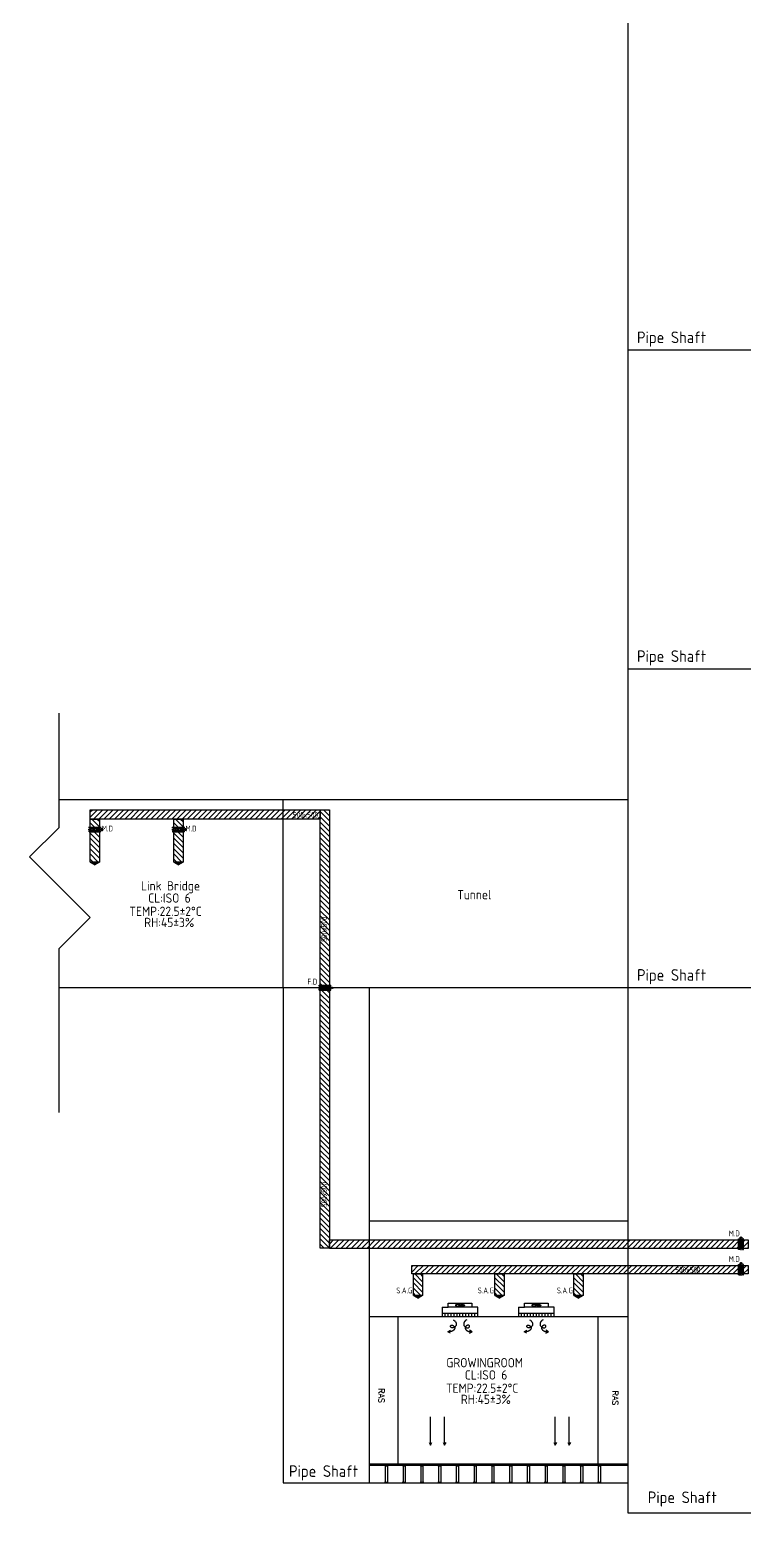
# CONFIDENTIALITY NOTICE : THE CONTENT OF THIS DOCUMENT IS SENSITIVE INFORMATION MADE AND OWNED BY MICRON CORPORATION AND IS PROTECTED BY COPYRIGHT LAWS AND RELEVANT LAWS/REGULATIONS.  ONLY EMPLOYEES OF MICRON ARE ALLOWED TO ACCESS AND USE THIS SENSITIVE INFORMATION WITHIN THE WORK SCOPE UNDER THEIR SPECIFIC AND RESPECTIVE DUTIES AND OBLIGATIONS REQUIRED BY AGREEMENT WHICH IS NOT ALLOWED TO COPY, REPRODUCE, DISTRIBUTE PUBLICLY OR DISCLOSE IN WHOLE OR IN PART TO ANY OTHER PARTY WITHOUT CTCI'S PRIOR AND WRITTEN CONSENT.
# Model space of a CAD drawing. Header units: millimetres. Extents: x 108 to 3316, y 96 to 2090.
# Drawn here: x 108 to 416, y 107 to 746 of the extents above; entities that cross this region are included whole.
import ezdxf
from ezdxf.enums import TextEntityAlignment as Align

# ---------------------------------------------------------------- set-up
doc = ezdxf.new("R2010")
doc.units = ezdxf.units.MM
doc.linetypes.add('CENTER', pattern=[2, 1.25, -0.25, 0.25, -0.25])
for name, color, linetype in [('A-DETL-01', 1, 'Continuous'), ('M-CEQPM-MAU', 22, 'Continuous'), ('M-CMDUCT-LINE', 15, 'Continuous'), ('M-EQPM-TXT', 4, 'Continuous'), ('M-FM-LINE3', 3, 'Continuous'), ('M-HVAC-CMDUCT', 150, 'Continuous'), ('U-EX-TXT', 4, 'Continuous')]:
    doc.layers.add(name, color=color, linetype=linetype)
doc.styles.add('AA-TXT', font='isocp.shx', dxfattribs={"bigfont": 'chineset.shx'})
doc.styles.add('STDTEXT', font='simplex.shx', dxfattribs={"bigfont": 'china.shx'})

msp = doc.modelspace()

# ---------------------------------------------------------------- hatches: boundary and pattern name
at = {"layer": 'M-CMDUCT-LINE'}
h = msp.add_hatch(dxfattribs=at)
h.set_pattern_fill('ANSI31', color=256, scale=0.5, angle=-180, style=0)
h.set_pattern_definition([(225, (-613.022, 582.656), (1.122532, -1.122532), [])])
h.paths.add_polyline_path([(233.13, 406.2), (134.03, 406.2), (134.03, 410.2), (233.13, 410.2)])
h = msp.add_hatch(dxfattribs=at)
h.set_pattern_fill('ANSI31', color=256, scale=0.5, angle=-90, style=0)
h.set_pattern_definition([(315, (60.6814, -617.0548), (1.122532, 1.122532), [])])
h.paths.add_polyline_path([(237.13, 410.2), (237.13, 221.26), (233.13, 221.26), (233.13, 410.2)])
h = msp.add_hatch(dxfattribs=at)
h.set_pattern_fill('ANSI31', color=256, scale=0.5, angle=-90, style=0)
h.set_pattern_definition([(315, (-38.4232, -439.9522), (1.122532, 1.122532), [])])
h.paths.add_polyline_path([(138.03, 406.2), (138.03, 387.64), (134.03, 387.64), (134.03, 406.2)])
h = msp.add_hatch(dxfattribs=at)
h.set_pattern_fill('ANSI31', color=256, scale=0.5, angle=-90, style=0)
h.set_pattern_definition([(315, (-2.3701, -439.9522), (1.122532, 1.122532), [])])
h.paths.add_polyline_path([(174.08, 406.2), (174.08, 387.64), (170.08, 387.64), (170.08, 406.2)])
h = msp.add_hatch(dxfattribs=at)
h.set_pattern_fill('ANSI31', color=256, scale=0.5, style=0)
h.set_pattern_definition([(45, (1068.7236, 57.8346), (-1.122532, 1.122532), [])])
h.paths.add_polyline_path([(237.13, 224.88), (417.57, 224.88), (417.57, 221.21), (237.13, 221.21)])
h = msp.add_hatch(dxfattribs=at)
h.set_pattern_fill('ANSI31', color=256, scale=0.5, style=0)
h.set_pattern_definition([(45, (1089.4905, 46.8016), (-1.122532, 1.122532), [])])
h.paths.add_polyline_path([(272.62, 213.85), (417.57, 213.85), (417.57, 210.18), (272.62, 210.18)])
h = msp.add_hatch(dxfattribs=at)
h.set_pattern_fill('ANSI31', color=256, scale=0.5, angle=-90, style=0)
h.set_pattern_definition([(315, (100.88, -635.9803), (1.122532, 1.122532), [])])
h.paths.add_polyline_path([(277.33, 210.18), (277.33, 200.93), (273.33, 200.93), (273.33, 210.18)])
h = msp.add_hatch(dxfattribs=at)
h.set_pattern_fill('ANSI31', color=256, scale=0.5, angle=-90, style=0)
h.set_pattern_definition([(315, (135.9904, -635.9803), (1.122532, 1.122532), [])])
h.paths.add_polyline_path([(312.44, 210.18), (312.44, 200.93), (308.44, 200.93), (308.44, 210.18)])
h = msp.add_hatch(dxfattribs=at)
h.set_pattern_fill('ANSI31', color=256, scale=0.5, angle=-90, style=0)
h.set_pattern_definition([(315, (170.0734, -635.9803), (1.122532, 1.122532), [])])
h.paths.add_polyline_path([(346.53, 210.18), (346.53, 200.93), (342.53, 200.93), (342.53, 210.18)])
at = {"layer": 'M-FM-LINE3', "linetype": 'Continuous'}
h = msp.add_hatch(color=256, dxfattribs=at)
edge = h.paths.add_edge_path()
edge.add_arc((238.26, 333.45), 0.333, 0, 360)
at = {"layer": 'M-HVAC-CMDUCT'}
for points in [[(138.03, 387.64), (134.03, 387.64), (136.03, 386.48)], [(174.08, 387.64), (170.08, 387.64), (172.08, 386.48)], [(277.33, 200.93), (273.33, 200.93), (275.33, 199.77)], [(312.44, 200.93), (308.44, 200.93), (310.44, 199.77)], [(346.53, 200.93), (342.53, 200.93), (344.53, 199.77)]]:
    msp.add_hatch(color=256, dxfattribs=at).paths.add_polyline_path(points)

# ---------------------------------------------------------------- linework, layer by layer
at = {"layer": 'A-DETL-01', "color": 252, "linetype": 'Continuous'}
for p, q in [((217.27, 333.45), (217.27, 120.18)), ((254.31, 333.45), (254.31, 120.18))]:
    msp.add_line(p, q, dxfattribs=at)
at = {"layer": 'A-DETL-01', "color": 252}
for points in [[(365.85, 107.06), (365.85, 767.81)], [(120.48, 414.63), (365.85, 414.63)], [(467.04, 107.06), (365.85, 107.06)]]:
    msp.add_lwpolyline(points, dxfattribs=at)
at = {"layer": 'M-CEQPM-MAU', "color": 252, "ltscale": 0.1}
for p, q in [((254.31, 191.84), (365.85, 191.84)), ((285.78, 195.84), (288.33, 195.84)), ((285.78, 195.84), (285.78, 191.84)), ((285.78, 193.34), (301.08, 193.34)), ((285.78, 191.84), (301.08, 191.84)), ((287.06, 191.84), (287.06, 193.34)), ((288.33, 195.84), (288.33, 197.54)), ((288.33, 197.54), (298.53, 197.54)), ((298.53, 195.84), (288.33, 195.84)), ((288.33, 191.84), (288.33, 193.34)), ((289.61, 191.84), (289.61, 193.34)), ((290.88, 191.84), (290.88, 193.34)), ((292.16, 191.84), (292.16, 193.34)), ((293.43, 191.84), (293.43, 193.34)), ((294.71, 191.84), (294.71, 193.34)), ((295.98, 191.84), (295.98, 193.34)), ((297.26, 191.84), (297.26, 193.34)), ((298.53, 197.54), (298.53, 195.84)), ((301.08, 195.84), (298.53, 195.84)), ((298.53, 191.84), (298.53, 193.34)), ((299.81, 191.84), (299.81, 193.34)), ((301.08, 191.84), (301.08, 195.84)), ((318.69, 195.84), (321.24, 195.84)), ((318.69, 195.84), (318.69, 191.84)), ((318.69, 193.34), (333.99, 193.34)), ((318.69, 191.84), (333.99, 191.84)), ((319.97, 191.84), (319.97, 193.34)), ((321.24, 195.84), (321.24, 197.54)), ((321.24, 197.54), (331.44, 197.54)), ((331.44, 195.84), (321.24, 195.84)), ((321.24, 191.84), (321.24, 193.34)), ((322.52, 191.84), (322.52, 193.34)), ((323.79, 191.84), (323.79, 193.34)), ((325.07, 191.84), (325.07, 193.34)), ((326.34, 191.84), (326.34, 193.34)), ((327.62, 191.84), (327.62, 193.34)), ((328.89, 191.84), (328.89, 193.34)), ((330.17, 191.84), (330.17, 193.34)), ((331.44, 197.54), (331.44, 195.84)), ((333.99, 195.84), (331.44, 195.84)), ((331.44, 191.84), (331.44, 193.34)), ((332.72, 191.84), (332.72, 193.34)), ((333.99, 191.84), (333.99, 195.84)), ((254.31, 128.31), (365.85, 128.33)), ((261.7, 128.38), (261.6, 127.74)), ((261.7, 128.38), (261.8, 127.74)), ((269.35, 128.38), (269.25, 127.74)), ((269.35, 128.38), (269.45, 127.74)), ((277, 128.38), (276.9, 127.74)), ((277, 128.38), (277.1, 127.74)), ((284.65, 128.38), (284.55, 127.74)), ((284.65, 128.38), (284.75, 127.74)), ((292.3, 128.38), (292.2, 127.74)), ((292.3, 128.38), (292.4, 127.74)), ((299.95, 128.38), (299.85, 127.74)), ((299.95, 128.38), (300.05, 127.74)), ((307.6, 128.38), (307.5, 127.74)), ((307.6, 128.38), (307.7, 127.74)), ((315.25, 128.38), (315.15, 127.74)), ((315.25, 128.38), (315.35, 127.74)), ((322.9, 128.38), (322.8, 127.74)), ((322.9, 128.38), (323, 127.74)), ((330.55, 128.38), (330.45, 127.74)), ((330.55, 128.38), (330.65, 127.74)), ((338.2, 128.39), (338.1, 127.75)), ((338.2, 128.39), (338.3, 127.75)), ((345.85, 128.39), (345.75, 127.75)), ((345.85, 128.39), (345.95, 127.75)), ((353.5, 128.39), (353.4, 127.75)), ((353.5, 128.39), (353.6, 127.75)), ((365.85, 127.69), (254.31, 127.67)), ((261.22, 127.34), (261.22, 120.4)), ((262.18, 127.34), (261.22, 127.34)), ((262.14, 127.48), (261.26, 127.48)), ((261.26, 127.34), (261.26, 127.48)), ((261.28, 127.81), (261.36, 127.81)), ((261.28, 127.81), (261.28, 127.48)), ((261.36, 127.81), (261.36, 127.74)), ((261.65, 127.74), (261.36, 127.74)), ((261.65, 127.81), (261.63, 127.48)), ((261.75, 127.81), (261.65, 127.81)), ((261.75, 127.81), (261.76, 127.48)), ((262.03, 127.74), (261.75, 127.74)), ((262.03, 127.81), (262.03, 127.74)), ((262.11, 127.81), (262.03, 127.81)), ((262.11, 127.81), (262.11, 127.48)), ((262.14, 127.34), (262.14, 127.48)), ((262.18, 127.34), (262.18, 120.4)), ((268.87, 127.34), (268.87, 120.4)), ((269.83, 127.34), (268.87, 127.34)), ((269.79, 127.48), (268.91, 127.48)), ((268.91, 127.34), (268.91, 127.48)), ((268.93, 127.81), (269.01, 127.81)), ((268.93, 127.81), (268.93, 127.48)), ((269.01, 127.81), (269.01, 127.74)), ((269.3, 127.74), (269.01, 127.74)), ((269.3, 127.81), (269.28, 127.48)), ((269.4, 127.81), (269.3, 127.81)), ((269.4, 127.81), (269.41, 127.48)), ((269.68, 127.74), (269.4, 127.74)), ((269.68, 127.81), (269.68, 127.74)), ((269.76, 127.81), (269.68, 127.81)), ((269.76, 127.81), (269.76, 127.48)), ((269.79, 127.34), (269.79, 127.48)), ((269.83, 127.34), (269.83, 120.4)), ((276.52, 127.34), (276.52, 120.4)), ((277.48, 127.34), (276.52, 127.34)), ((277.44, 127.48), (276.56, 127.48)), ((276.56, 127.34), (276.56, 127.48)), ((276.58, 127.81), (276.66, 127.81)), ((276.58, 127.81), (276.58, 127.48)), ((276.66, 127.81), (276.66, 127.74)), ((276.95, 127.74), (276.66, 127.74)), ((276.95, 127.81), (276.93, 127.48)), ((277.05, 127.81), (276.95, 127.81)), ((277.05, 127.81), (277.06, 127.48)), ((277.33, 127.74), (277.05, 127.74)), ((277.33, 127.81), (277.33, 127.74)), ((277.41, 127.81), (277.33, 127.81)), ((277.41, 127.81), (277.41, 127.48)), ((277.44, 127.34), (277.44, 127.48)), ((277.48, 127.34), (277.48, 120.4)), ((284.17, 127.34), (284.17, 120.4)), ((285.13, 127.34), (284.17, 127.34)), ((285.09, 127.48), (284.21, 127.48)), ((284.21, 127.34), (284.21, 127.48)), ((284.23, 127.81), (284.31, 127.81)), ((284.23, 127.81), (284.23, 127.48)), ((284.31, 127.81), (284.31, 127.74)), ((284.6, 127.74), (284.31, 127.74)), ((284.6, 127.81), (284.58, 127.48)), ((284.7, 127.81), (284.6, 127.81)), ((284.7, 127.81), (284.71, 127.48)), ((284.98, 127.74), (284.7, 127.74)), ((284.98, 127.81), (284.98, 127.74)), ((285.06, 127.81), (284.98, 127.81)), ((285.06, 127.81), (285.06, 127.48)), ((285.09, 127.34), (285.09, 127.48)), ((285.13, 127.34), (285.13, 120.4)), ((291.82, 127.34), (291.82, 120.4)), ((292.78, 127.34), (291.82, 127.34)), ((292.74, 127.48), (291.86, 127.48)), ((291.86, 127.34), (291.86, 127.48)), ((291.88, 127.81), (291.96, 127.81)), ((291.88, 127.81), (291.88, 127.48)), ((291.96, 127.81), (291.96, 127.74)), ((292.25, 127.74), (291.96, 127.74)), ((292.25, 127.81), (292.23, 127.48)), ((292.35, 127.81), (292.25, 127.81)), ((292.35, 127.81), (292.36, 127.48)), ((292.63, 127.74), (292.35, 127.74)), ((292.63, 127.81), (292.63, 127.74)), ((292.71, 127.81), (292.63, 127.81)), ((292.71, 127.81), (292.71, 127.48)), ((292.74, 127.34), (292.74, 127.48)), ((292.78, 127.34), (292.78, 120.4)), ((299.47, 127.34), (299.47, 120.4)), ((300.43, 127.34), (299.47, 127.34)), ((300.39, 127.48), (299.51, 127.48)), ((299.51, 127.34), (299.51, 127.48)), ((299.53, 127.81), (299.61, 127.81)), ((299.53, 127.81), (299.53, 127.48)), ((299.61, 127.81), (299.61, 127.74)), ((299.9, 127.74), (299.61, 127.74)), ((299.9, 127.81), (299.88, 127.48)), ((300, 127.81), (299.9, 127.81)), ((300, 127.81), (300.01, 127.48)), ((300.28, 127.74), (300, 127.74)), ((300.28, 127.81), (300.28, 127.74)), ((300.36, 127.81), (300.28, 127.81)), ((300.36, 127.81), (300.36, 127.48)), ((300.39, 127.34), (300.39, 127.48)), ((300.43, 127.34), (300.43, 120.4)), ((307.12, 127.34), (307.12, 120.4)), ((308.08, 127.34), (307.12, 127.34)), ((308.04, 127.48), (307.16, 127.48)), ((307.16, 127.34), (307.16, 127.48)), ((307.18, 127.81), (307.26, 127.81)), ((307.18, 127.81), (307.18, 127.48)), ((307.26, 127.81), (307.26, 127.74)), ((307.55, 127.74), (307.26, 127.74)), ((307.55, 127.81), (307.53, 127.48)), ((307.65, 127.81), (307.55, 127.81)), ((307.65, 127.81), (307.66, 127.48)), ((307.93, 127.74), (307.65, 127.74)), ((307.93, 127.81), (307.93, 127.74)), ((308.01, 127.81), (307.93, 127.81)), ((308.01, 127.81), (308.01, 127.48)), ((308.04, 127.34), (308.04, 127.48)), ((308.08, 127.34), (308.08, 120.4)), ((314.77, 127.34), (314.77, 120.4)), ((315.73, 127.34), (314.77, 127.34)), ((315.69, 127.48), (314.81, 127.48)), ((314.81, 127.34), (314.81, 127.48)), ((314.83, 127.81), (314.91, 127.81)), ((314.83, 127.81), (314.83, 127.48)), ((314.91, 127.81), (314.91, 127.74)), ((315.2, 127.74), (314.91, 127.74)), ((315.2, 127.81), (315.18, 127.48)), ((315.3, 127.81), (315.2, 127.81)), ((315.3, 127.81), (315.31, 127.48)), ((315.58, 127.74), (315.3, 127.74)), ((315.58, 127.81), (315.58, 127.74)), ((315.66, 127.81), (315.58, 127.81)), ((315.66, 127.81), (315.66, 127.48)), ((315.69, 127.34), (315.69, 127.48)), ((315.73, 127.34), (315.73, 120.4)), ((322.42, 127.34), (322.42, 120.4)), ((323.38, 127.34), (322.42, 127.34)), ((323.34, 127.48), (322.46, 127.48)), ((322.46, 127.34), (322.46, 127.48)), ((322.48, 127.81), (322.56, 127.81)), ((322.48, 127.81), (322.48, 127.48)), ((322.56, 127.81), (322.56, 127.74)), ((322.85, 127.74), (322.56, 127.74)), ((322.85, 127.81), (322.83, 127.48)), ((322.95, 127.81), (322.85, 127.81)), ((322.95, 127.81), (322.96, 127.48)), ((323.23, 127.74), (322.95, 127.74)), ((323.23, 127.81), (323.23, 127.74)), ((323.31, 127.81), (323.23, 127.81)), ((323.31, 127.81), (323.31, 127.48)), ((323.34, 127.34), (323.34, 127.48)), ((323.38, 127.34), (323.38, 120.4)), ((330.07, 127.34), (330.07, 120.4)), ((331.03, 127.34), (330.07, 127.34)), ((330.99, 127.48), (330.11, 127.48)), ((330.11, 127.34), (330.11, 127.48)), ((330.13, 127.81), (330.21, 127.81)), ((330.13, 127.81), (330.13, 127.48)), ((330.21, 127.81), (330.21, 127.74)), ((330.5, 127.74), (330.21, 127.74)), ((330.5, 127.81), (330.48, 127.48)), ((330.6, 127.81), (330.5, 127.81)), ((330.6, 127.81), (330.61, 127.48)), ((330.88, 127.74), (330.6, 127.74)), ((330.88, 127.81), (330.88, 127.74)), ((330.96, 127.81), (330.88, 127.81)), ((330.96, 127.81), (330.96, 127.48)), ((330.99, 127.34), (330.99, 127.48)), ((331.03, 127.34), (331.03, 120.4)), ((337.72, 127.36), (337.72, 120.41)), ((338.68, 127.36), (337.72, 127.36)), ((338.64, 127.49), (337.76, 127.49)), ((337.76, 127.36), (337.76, 127.49)), ((337.78, 127.82), (337.86, 127.82)), ((337.78, 127.82), (337.78, 127.49)), ((337.86, 127.82), (337.86, 127.75)), ((338.15, 127.75), (337.86, 127.75)), ((338.15, 127.82), (338.13, 127.49)), ((338.25, 127.82), (338.15, 127.82)), ((338.25, 127.82), (338.26, 127.49)), ((338.53, 127.75), (338.25, 127.75)), ((338.53, 127.82), (338.53, 127.75)), ((338.61, 127.82), (338.53, 127.82)), ((338.61, 127.82), (338.61, 127.49)), ((338.64, 127.36), (338.64, 127.49)), ((338.68, 127.36), (338.68, 120.41)), ((345.37, 127.36), (345.37, 120.41)), ((346.33, 127.36), (345.37, 127.36)), ((346.29, 127.49), (345.41, 127.49)), ((345.41, 127.36), (345.41, 127.49)), ((345.43, 127.82), (345.51, 127.82)), ((345.43, 127.82), (345.43, 127.49)), ((345.51, 127.82), (345.51, 127.75)), ((345.8, 127.75), (345.51, 127.75)), ((345.8, 127.82), (345.78, 127.49)), ((345.9, 127.82), (345.8, 127.82)), ((345.9, 127.82), (345.91, 127.49)), ((346.18, 127.75), (345.9, 127.75)), ((346.18, 127.82), (346.18, 127.75)), ((346.26, 127.82), (346.18, 127.82)), ((346.26, 127.82), (346.26, 127.49)), ((346.29, 127.36), (346.29, 127.49)), ((346.33, 127.36), (346.33, 120.41)), ((353.02, 127.36), (353.02, 120.41)), ((353.98, 127.36), (353.02, 127.36)), ((353.94, 127.49), (353.06, 127.49)), ((353.06, 127.36), (353.06, 127.49)), ((353.08, 127.82), (353.16, 127.82)), ((353.08, 127.82), (353.08, 127.49)), ((353.16, 127.82), (353.16, 127.75)), ((353.45, 127.75), (353.16, 127.75)), ((353.45, 127.82), (353.43, 127.49)), ((353.55, 127.82), (353.45, 127.82)), ((353.55, 127.82), (353.56, 127.49)), ((353.83, 127.75), (353.55, 127.75)), ((353.83, 127.82), (353.83, 127.75)), ((353.91, 127.82), (353.83, 127.82)), ((353.91, 127.82), (353.91, 127.49)), ((353.94, 127.36), (353.94, 127.49)), ((353.98, 127.36), (353.98, 120.41)), ((254.31, 120.18), (365.85, 120.2)), ((262.5, 120.31), (260.9, 120.31)), ((260.9, 120.31), (260.9, 120.18)), ((262.5, 120.18), (260.9, 120.18)), ((261.22, 120.4), (262.18, 120.4)), ((261.27, 120.4), (261.27, 120.32)), ((262.13, 120.4), (262.13, 120.31)), ((262.5, 120.31), (262.5, 120.18)), ((270.15, 120.31), (268.55, 120.31)), ((268.55, 120.31), (268.55, 120.18)), ((270.15, 120.18), (268.55, 120.18)), ((268.87, 120.4), (269.83, 120.4)), ((268.92, 120.4), (268.92, 120.32)), ((269.78, 120.4), (269.78, 120.31)), ((270.15, 120.31), (270.15, 120.18)), ((277.8, 120.31), (276.2, 120.31)), ((276.2, 120.31), (276.2, 120.18)), ((277.8, 120.18), (276.2, 120.18)), ((276.52, 120.4), (277.48, 120.4)), ((276.57, 120.4), (276.57, 120.32)), ((277.43, 120.4), (277.43, 120.31)), ((277.8, 120.31), (277.8, 120.18)), ((285.45, 120.31), (283.85, 120.31)), ((283.85, 120.31), (283.85, 120.18)), ((285.45, 120.18), (283.85, 120.18)), ((284.17, 120.4), (285.13, 120.4)), ((284.22, 120.4), (284.22, 120.32)), ((285.08, 120.4), (285.08, 120.31)), ((285.45, 120.31), (285.45, 120.18)), ((293.1, 120.31), (291.5, 120.31)), ((291.5, 120.31), (291.5, 120.18)), ((293.1, 120.18), (291.5, 120.18)), ((291.82, 120.4), (292.78, 120.4)), ((291.87, 120.4), (291.87, 120.32)), ((292.73, 120.4), (292.73, 120.31)), ((293.1, 120.31), (293.1, 120.18)), ((300.75, 120.31), (299.15, 120.31)), ((299.15, 120.31), (299.15, 120.18)), ((300.75, 120.18), (299.15, 120.18)), ((299.47, 120.4), (300.43, 120.4)), ((299.52, 120.4), (299.52, 120.32)), ((300.38, 120.4), (300.38, 120.31)), ((300.75, 120.31), (300.75, 120.18)), ((308.4, 120.31), (306.8, 120.31)), ((306.8, 120.31), (306.8, 120.18)), ((308.4, 120.18), (306.8, 120.18)), ((307.12, 120.4), (308.08, 120.4)), ((307.17, 120.4), (307.17, 120.32)), ((308.03, 120.4), (308.03, 120.31)), ((308.4, 120.31), (308.4, 120.18)), ((316.05, 120.31), (314.45, 120.31)), ((314.45, 120.31), (314.45, 120.18)), ((316.05, 120.18), (314.45, 120.18)), ((314.77, 120.4), (315.73, 120.4)), ((314.82, 120.4), (314.82, 120.32)), ((315.68, 120.4), (315.68, 120.31)), ((316.05, 120.31), (316.05, 120.18)), ((323.7, 120.31), (322.1, 120.31)), ((322.1, 120.31), (322.1, 120.18)), ((323.7, 120.18), (322.1, 120.18)), ((322.42, 120.4), (323.38, 120.4)), ((322.47, 120.4), (322.47, 120.32)), ((323.33, 120.4), (323.33, 120.31)), ((323.7, 120.31), (323.7, 120.18)), ((331.35, 120.31), (329.75, 120.31)), ((329.75, 120.31), (329.75, 120.18)), ((331.35, 120.18), (329.75, 120.18)), ((330.07, 120.4), (331.03, 120.4)), ((330.12, 120.4), (330.12, 120.32)), ((330.98, 120.4), (330.98, 120.31)), ((331.35, 120.31), (331.35, 120.18)), ((339, 120.33), (337.4, 120.33)), ((337.4, 120.33), (337.4, 120.2)), ((339, 120.2), (337.4, 120.2)), ((337.72, 120.41), (338.68, 120.41)), ((337.77, 120.41), (337.77, 120.33)), ((338.63, 120.41), (338.63, 120.33)), ((339, 120.33), (339, 120.2)), ((346.65, 120.33), (345.05, 120.33)), ((345.05, 120.33), (345.05, 120.2)), ((346.65, 120.2), (345.05, 120.2)), ((345.37, 120.41), (346.33, 120.41)), ((345.42, 120.41), (345.42, 120.33)), ((346.28, 120.41), (346.28, 120.33)), ((346.65, 120.33), (346.65, 120.2)), ((354.3, 120.33), (352.7, 120.33)), ((352.7, 120.33), (352.7, 120.2)), ((354.3, 120.2), (352.7, 120.2)), ((353.02, 120.41), (353.98, 120.41)), ((353.07, 120.41), (353.07, 120.33)), ((353.93, 120.41), (353.93, 120.33)), ((354.3, 120.33), (354.3, 120.2))]:
    msp.add_line(p, q, dxfattribs=at)
at = {"layer": 'M-CEQPM-MAU', "color": 252}
for points in [[(120.48, 451.85), (120.48, 402.37), (107.94, 389.84), (134.01, 363.77), (120.48, 350.24), (120.48, 279.76)], [(365.85, 333.45), (120.48, 333.45)]]:
    msp.add_lwpolyline(points, dxfattribs=at)
at = {"layer": 'M-CEQPM-MAU', "color": 252, "ltscale": 0.1}
for points in [[(293.11, 196.92, 0.03966), (292.84, 196.98, 0.032614), (292.43, 197.01, 0.032614), (292.02, 196.98, 0.044087), (291.73, 196.91, 0.086721), (291.48, 196.79, 0.233651), (291.43, 196.69, 0.233651), (291.48, 196.59, 0.086721), (291.73, 196.47, 0.044087), (292.02, 196.4, 0.032614), (292.43, 196.37, 0.032614), (292.84, 196.4, 0.03966), (293.11, 196.46)], [(293.76, 196.92, -0.03966), (294.03, 196.98, -0.032614), (294.44, 197.01, -0.032614), (294.85, 196.98, -0.044087), (295.14, 196.91, -0.086721), (295.39, 196.79, -0.233651), (295.43, 196.69, -0.233651), (295.39, 196.59, -0.086721), (295.14, 196.47, -0.044087), (294.85, 196.4, -0.032614), (294.44, 196.37, -0.032614), (294.03, 196.4, -0.03966), (293.76, 196.46)], [(326.02, 196.92, 0.03966), (325.75, 196.98, 0.032614), (325.34, 197.01, 0.032614), (324.93, 196.98, 0.044087), (324.63, 196.91, 0.086721), (324.39, 196.79, 0.233651), (324.34, 196.69, 0.233651), (324.39, 196.59, 0.086721), (324.63, 196.47, 0.044087), (324.93, 196.4, 0.032614), (325.34, 196.37, 0.032614), (325.75, 196.4, 0.03966), (326.02, 196.46)], [(326.67, 196.92, -0.03966), (326.93, 196.98, -0.032614), (327.34, 197.01, -0.032614), (327.75, 196.98, -0.044087), (328.05, 196.91, -0.086721), (328.29, 196.79, -0.233651), (328.34, 196.69, -0.233651), (328.29, 196.59, -0.086721), (328.05, 196.47, -0.044087), (327.75, 196.4, -0.032614), (327.34, 196.37, -0.032614), (326.93, 196.4, -0.03966), (326.67, 196.46)]]:
    msp.add_lwpolyline(points, format="xyb", dxfattribs=at)
at = {"layer": 'M-CEQPM-MAU', "color": 252, "ltscale": 0.1, "const_width": 0.2}
for points in [[(293.53, 196.69, -1), (293.33, 196.69, -1)], [(326.44, 196.69, -1), (326.24, 196.69, -1)]]:
    msp.add_lwpolyline(points, format="xyb", close=True, dxfattribs=at)
at = {"layer": 'M-CEQPM-MAU', "color": 252, "ltscale": 0.1}
for centre in [(293.43, 196.69), (326.34, 196.69)]:
    msp.add_circle(centre, 0.4, dxfattribs=at)
at = {"layer": 'M-FM-LINE3', "linetype": 'CENTER'}
for p, q in [((133.11, 401.68), (139.7, 401.68)), ((139.07, 402.31), (139.07, 401.06)), ((169.17, 401.68), (175.75, 401.68)), ((175.12, 402.31), (175.12, 401.06)), ((232.3, 333.45), (238.88, 333.45)), ((413.94, 225.84), (415.19, 225.84)), ((414.57, 220.48), (414.57, 226.43)), ((413.94, 214.81), (415.19, 214.81)), ((414.57, 209.45), (414.57, 215.4))]:
    msp.add_line(p, q, dxfattribs=at)
at = {"layer": 'M-FM-LINE3'}
for p, q in [((138.74, 402.51), (133.32, 402.51)), ((138.74, 400.85), (133.32, 400.85)), ((174.79, 402.51), (169.37, 402.51)), ((174.79, 400.85), (169.37, 400.85)), ((237.93, 334.29), (232.51, 334.29)), ((237.93, 332.62), (232.51, 332.62)), ((413.73, 225.51), (413.73, 220.58)), ((415.4, 225.51), (415.4, 220.58)), ((413.73, 214.47), (413.73, 209.55)), ((415.4, 214.47), (415.4, 209.55))]:
    msp.add_line(p, q, dxfattribs=at)
for points in [[(138.53, 402.72), (138.53, 402.31), (133.53, 402.31), (133.53, 402.72)], [(174.58, 402.72), (174.58, 402.31), (169.58, 402.31), (169.58, 402.72)], [(138.53, 400.64), (138.53, 401.06), (133.53, 401.06), (133.53, 400.64)], [(138.11, 401.26), (138.11, 402.1), (133.95, 402.1), (133.95, 401.26)], [(174.58, 400.64), (174.58, 401.06), (169.58, 401.06), (169.58, 400.64)], [(174.17, 401.26), (174.17, 402.1), (170, 402.1), (170, 401.26)], [(237.72, 334.08), (237.72, 334.49), (232.72, 334.49), (232.72, 334.08)], [(237.72, 332.41), (237.72, 332.83), (232.72, 332.83), (232.72, 332.41)], [(237.3, 333.04), (237.3, 333.87), (233.13, 333.87), (233.13, 333.04)], [(413.52, 225.3), (413.94, 225.3), (413.94, 220.79), (413.52, 220.79)], [(414.98, 224.88), (414.15, 224.88), (414.15, 221.21), (414.98, 221.21)], [(415.61, 225.3), (415.19, 225.3), (415.19, 220.79), (415.61, 220.79)], [(413.52, 214.27), (413.94, 214.27), (413.94, 209.76), (413.52, 209.76)], [(414.98, 213.85), (414.15, 213.85), (414.15, 210.18), (414.98, 210.18)], [(415.61, 214.27), (415.19, 214.27), (415.19, 209.76), (415.61, 209.76)]]:
    msp.add_lwpolyline(points, close=True, dxfattribs=at)
for centre in [(139.07, 401.68), (175.12, 401.68), (238.26, 333.45), (414.57, 225.84), (414.57, 214.81)]:
    msp.add_circle(centre, 0.333, dxfattribs=at)
at = {"layer": 'M-HVAC-CMDUCT'}
for p, q in [((138.03, 387.64), (134.03, 387.64)), ((134.03, 387.64), (136.03, 386.48)), ((138.03, 387.64), (136.03, 386.48)), ((174.08, 387.64), (170.08, 387.64)), ((170.08, 387.64), (172.08, 386.48)), ((174.08, 387.64), (172.08, 386.48)), ((277.33, 200.93), (273.33, 200.93)), ((273.33, 200.93), (275.33, 199.77)), ((277.33, 200.93), (275.33, 199.77)), ((312.44, 200.93), (308.44, 200.93)), ((308.44, 200.93), (310.44, 199.77)), ((312.44, 200.93), (310.44, 199.77)), ((346.53, 200.93), (342.53, 200.93)), ((342.53, 200.93), (344.53, 199.77)), ((346.53, 200.93), (344.53, 199.77))]:
    msp.add_line(p, q, dxfattribs=at)
at = {"layer": 'M-HVAC-CMDUCT', "color": 252}
for p, q in [((280.73, 136.43), (280.73, 148.6)), ((286.81, 136.43), (286.81, 148.66)), ((334.46, 136.43), (334.46, 148.6)), ((340.55, 136.43), (340.55, 148.66))]:
    msp.add_line(p, q, dxfattribs=at)
for points in [[(818.41, 608.17), (365.85, 608.17)], [(818.41, 470.81), (365.85, 470.81)], [(217.27, 333.45), (217.27, 414.63)], [(818.41, 333.45), (365.85, 333.45)], [(254.31, 233.02), (365.85, 233.02)], [(266.83, 128.38), (266.83, 191.84)], [(353.02, 128.38), (353.02, 191.84)], [(280.09, 137.53), (280.73, 136.43), (281.36, 137.53)], [(286.17, 137.53), (286.81, 136.43), (287.45, 137.53)], [(333.82, 137.53), (334.46, 136.43), (335.1, 137.53)], [(339.91, 137.53), (340.55, 136.43), (341.18, 137.53)], [(217.27, 120.18), (254.31, 120.18)]]:
    msp.add_lwpolyline(points, dxfattribs=at)
at = {"layer": 'M-HVAC-CMDUCT'}
for points in [[(233.13, 406.2), (134.03, 406.2), (134.03, 410.2), (233.13, 410.2)], [(237.13, 410.2), (237.13, 221.26), (233.13, 221.26), (233.13, 410.2)], [(138.03, 406.2), (138.03, 387.64), (134.03, 387.64), (134.03, 406.2)], [(174.08, 406.2), (174.08, 387.64), (170.08, 387.64), (170.08, 406.2)], [(237.13, 224.88), (417.57, 224.88), (417.57, 221.21), (237.13, 221.21)], [(272.62, 213.85), (417.57, 213.85), (417.57, 210.18), (272.62, 210.18)], [(277.33, 210.18), (277.33, 200.93), (273.33, 200.93), (273.33, 210.18)], [(312.44, 210.18), (312.44, 200.93), (308.44, 200.93), (308.44, 210.18)], [(346.53, 210.18), (346.53, 200.93), (342.53, 200.93), (342.53, 210.18)]]:
    msp.add_lwpolyline(points, close=True, dxfattribs=at)
at = {"layer": 'M-HVAC-CMDUCT', "color": 252, "ltscale": 0.1}
for points in [[(290.47, 190.47, -0.140241), (291.15, 190.02, -0.038232), (291.39, 189.76), (291.45, 189.66), (291.57, 189.46), (291.67, 189.28), (291.74, 189.1), (291.79, 188.94), (291.82, 188.79), (291.84, 188.64), (291.85, 188.5), (291.84, 188.37), (291.81, 188.24), (291.78, 188.12), (291.73, 188), (291.66, 187.88), (291.59, 187.77), (291.5, 187.66), (291.41, 187.55), (291.3, 187.45), (291.19, 187.35), (291.07, 187.26), (290.95, 187.19), (290.82, 187.12), (290.69, 187.06), (290.56, 187.02), (290.44, 186.99), (290.31, 186.96), (290.19, 186.95), (290.07, 186.95), (289.97, 186.96), (289.87, 186.99), (289.78, 187.02), (289.7, 187.06), (289.63, 187.1, -0.282011), (289.33, 187.68, -0.222152), (289.47, 188, -0.123311), (289.73, 188.11), (289.83, 188.12), (289.93, 188.12), (290.03, 188.11), (290.14, 188.1), (290.24, 188.07), (290.34, 188.04), (290.44, 187.99), (290.53, 187.94), (290.62, 187.89), (290.7, 187.82), (290.78, 187.76), (290.85, 187.69), (290.92, 187.62), (290.98, 187.54), (291.03, 187.46), (291.08, 187.38), (291.11, 187.3), (291.14, 187.22), (291.16, 187.13), (291.18, 187.04), (291.18, 186.94), (291.18, 186.85), (291.17, 186.75), (291.15, 186.65), (291.12, 186.55), (291.08, 186.46), (291.03, 186.36), (290.97, 186.27), (290.91, 186.17), (290.83, 186.09), (290.75, 186), (290.66, 185.92), (290.56, 185.85), (290.46, 185.77), (290.35, 185.71), (290.23, 185.65), (290.12, 185.59), (289.99, 185.54), (289.86, 185.49), (289.72, 185.45), (289.57, 185.41), (289.42, 185.38), (289.25, 185.35), (289.06, 185.33), (288.86, 185.31), (288.66, 185.29), (288.45, 185.27), (288.24, 185.26)], [(296.39, 190.47, 0.140241), (295.72, 190.02, 0.038232), (295.48, 189.76), (295.41, 189.66), (295.29, 189.46), (295.19, 189.28), (295.12, 189.1), (295.07, 188.94), (295.04, 188.79), (295.02, 188.64), (295.02, 188.5), (295.03, 188.37), (295.05, 188.24), (295.09, 188.12), (295.14, 188), (295.2, 187.88), (295.27, 187.77), (295.36, 187.66), (295.46, 187.55), (295.56, 187.45), (295.67, 187.35), (295.79, 187.26), (295.91, 187.19), (296.04, 187.12), (296.17, 187.06), (296.3, 187.02), (296.43, 186.99), (296.55, 186.96), (296.67, 186.95), (296.79, 186.95), (296.9, 186.96), (297, 186.99), (297.08, 187.02), (297.16, 187.06), (297.23, 187.1, 0.282011), (297.53, 187.68, 0.222152), (297.4, 188, 0.123311), (297.13, 188.11), (297.04, 188.12), (296.93, 188.12), (296.83, 188.11), (296.72, 188.1), (296.62, 188.07), (296.52, 188.04), (296.42, 187.99), (296.33, 187.94), (296.24, 187.89), (296.16, 187.82), (296.08, 187.76), (296.01, 187.69), (295.94, 187.62), (295.88, 187.54), (295.83, 187.46), (295.79, 187.38), (295.75, 187.3), (295.72, 187.22), (295.7, 187.13), (295.69, 187.04), (295.68, 186.94), (295.68, 186.85), (295.7, 186.75), (295.72, 186.65), (295.75, 186.55), (295.78, 186.46), (295.83, 186.36), (295.89, 186.27), (295.95, 186.17), (296.03, 186.09), (296.11, 186), (296.2, 185.92), (296.3, 185.85), (296.4, 185.77), (296.51, 185.71), (296.63, 185.65), (296.75, 185.59), (296.87, 185.54), (297, 185.49), (297.14, 185.45), (297.29, 185.41), (297.45, 185.38), (297.62, 185.35), (297.8, 185.33), (298, 185.31), (298.21, 185.29), (298.42, 185.27), (298.63, 185.26)], [(323.38, 190.47, -0.140241), (324.05, 190.02, -0.038232), (324.29, 189.76), (324.36, 189.66), (324.48, 189.46), (324.58, 189.28), (324.65, 189.1), (324.7, 188.94), (324.73, 188.79), (324.75, 188.64), (324.75, 188.5), (324.74, 188.37), (324.72, 188.24), (324.68, 188.12), (324.63, 188), (324.57, 187.88), (324.5, 187.77), (324.41, 187.66), (324.31, 187.55), (324.21, 187.45), (324.1, 187.35), (323.98, 187.26), (323.86, 187.19), (323.73, 187.12), (323.6, 187.06), (323.47, 187.02), (323.34, 186.99), (323.22, 186.96), (323.09, 186.95), (322.98, 186.95), (322.87, 186.96), (322.77, 186.99), (322.69, 187.02), (322.61, 187.06), (322.54, 187.1, -0.282011), (322.24, 187.68, -0.222152), (322.37, 188, -0.123311), (322.64, 188.11), (322.73, 188.12), (322.84, 188.12), (322.94, 188.11), (323.05, 188.1), (323.15, 188.07), (323.25, 188.04), (323.35, 187.99), (323.44, 187.94), (323.53, 187.89), (323.61, 187.82), (323.69, 187.76), (323.76, 187.69), (323.83, 187.62), (323.89, 187.54), (323.94, 187.46), (323.98, 187.38), (324.02, 187.3), (324.05, 187.22), (324.07, 187.13), (324.08, 187.04), (324.09, 186.94), (324.09, 186.85), (324.07, 186.75), (324.05, 186.65), (324.02, 186.55), (323.99, 186.46), (323.94, 186.36), (323.88, 186.27), (323.82, 186.17), (323.74, 186.09), (323.66, 186), (323.57, 185.92), (323.47, 185.85), (323.36, 185.77), (323.26, 185.71), (323.14, 185.65), (323.02, 185.59), (322.9, 185.54), (322.77, 185.49), (322.63, 185.45), (322.48, 185.41), (322.32, 185.38), (322.15, 185.35), (321.97, 185.33), (321.77, 185.31), (321.56, 185.29), (321.35, 185.27), (321.14, 185.26)], [(329.3, 190.47, 0.140241), (328.62, 190.02, 0.038232), (328.38, 189.76), (328.31, 189.66), (328.2, 189.46), (328.1, 189.28), (328.03, 189.1), (327.98, 188.94), (327.95, 188.79), (327.93, 188.64), (327.92, 188.5), (327.93, 188.37), (327.96, 188.24), (327.99, 188.12), (328.04, 188), (328.11, 187.88), (328.18, 187.77), (328.27, 187.66), (328.36, 187.55), (328.47, 187.45), (328.58, 187.35), (328.7, 187.26), (328.82, 187.19), (328.95, 187.12), (329.08, 187.06), (329.21, 187.02), (329.33, 186.99), (329.46, 186.96), (329.58, 186.95), (329.7, 186.95), (329.8, 186.96), (329.9, 186.99), (329.99, 187.02), (330.07, 187.06), (330.14, 187.1, 0.282011), (330.44, 187.68, 0.222152), (330.3, 188, 0.123311), (330.04, 188.11), (329.94, 188.12), (329.84, 188.12), (329.73, 188.11), (329.63, 188.1), (329.53, 188.07), (329.43, 188.04), (329.33, 187.99), (329.24, 187.94), (329.15, 187.89), (329.06, 187.82), (328.99, 187.76), (328.91, 187.69), (328.85, 187.62), (328.79, 187.54), (328.74, 187.46), (328.69, 187.38), (328.66, 187.3), (328.63, 187.22), (328.61, 187.13), (328.59, 187.04), (328.59, 186.94), (328.59, 186.85), (328.6, 186.75), (328.62, 186.65), (328.65, 186.55), (328.69, 186.46), (328.74, 186.36), (328.79, 186.27), (328.86, 186.17), (328.94, 186.09), (329.02, 186), (329.11, 185.92), (329.21, 185.85), (329.31, 185.77), (329.42, 185.71), (329.53, 185.65), (329.65, 185.59), (329.78, 185.54), (329.91, 185.49), (330.05, 185.45), (330.19, 185.41), (330.35, 185.38), (330.52, 185.35), (330.71, 185.33), (330.91, 185.31), (331.11, 185.29), (331.32, 185.27), (331.53, 185.26)]]:
    msp.add_lwpolyline(points, format="xyb", dxfattribs=at)
for points in [[(289.34, 184.62), (288.24, 185.26), (289.34, 185.9)], [(297.52, 184.62), (298.63, 185.26), (297.52, 185.9)], [(322.25, 184.62), (321.14, 185.26), (322.25, 185.9)], [(330.43, 184.62), (331.53, 185.26), (330.43, 185.9)]]:
    msp.add_lwpolyline(points, dxfattribs=at)

# ---------------------------------------------------------------- texts
at = {"layer": 'M-CEQPM-MAU', "color": 252, "style": 'STDTEXT'}
for p in [(259.62, 160.94), (360.38, 159.92)]:
    msp.add_text('RAS', height=2.5, rotation=270, dxfattribs=at).set_placement(p, align=Align.MIDDLE_LEFT)
at = {"layer": 'M-EQPM-TXT', "color": 3, "style": 'AA-TXT'}
for p in [(369.73, 611.23), (369.73, 473.87), (369.73, 336.51), (219.73, 122.75), (374.36, 111.47)]:
    msp.add_text('Pipe Shaft', height=5, dxfattribs=at).set_placement(p)
for s, p in [('Link Bridge', (155.91, 377.41)), ('CL:ISO 6', (159.05, 372.15)), ('Tunnel', (292.26, 373.61)), ('TEMP:22.5%%P2%%DC', (150.95, 366.43)), ('RH:45%%P3%%%', (157.31, 361.64)), ('GROWINGROOM', (287.52, 171.95)), ('CL:ISO 6', (295.51, 166.69)), ('TEMP:22.5%%P2%%DC', (287.41, 160.97)), ('RH:45%%P3%%%', (293.78, 156.18))]:
    msp.add_text(s, height=4, dxfattribs=at).set_placement(p, align=Align.MIDDLE_LEFT)
at = {"layer": 'U-EX-TXT', "style": 'AA-TXT', "width": 0.8}
for s, p in [('500x500', (226.82, 407.95)), ('M.D', (141.46, 402.09)), ('M.D', (177.52, 402.09)), ('F.D', (229.8, 336.12)), ('M.D', (411.64, 227.67)), ('M.D', (411.64, 216.64)), ('500x500', (391.67, 211.92)), ('S.A.G', (269.45, 203.08)), ('S.A.G', (304.56, 203.08)), ('S.A.G', (338.65, 203.08))]:
    msp.add_text(s, height=2.5, dxfattribs=at).set_placement(p, align=Align.MIDDLE_CENTER)
for p in [(234.9, 358.74), (234.9, 244.4)]:
    msp.add_text('500x500', height=2.5, rotation=90, dxfattribs=at).set_placement(p, align=Align.MIDDLE_CENTER)

doc.saveas('drawing.dxf')
